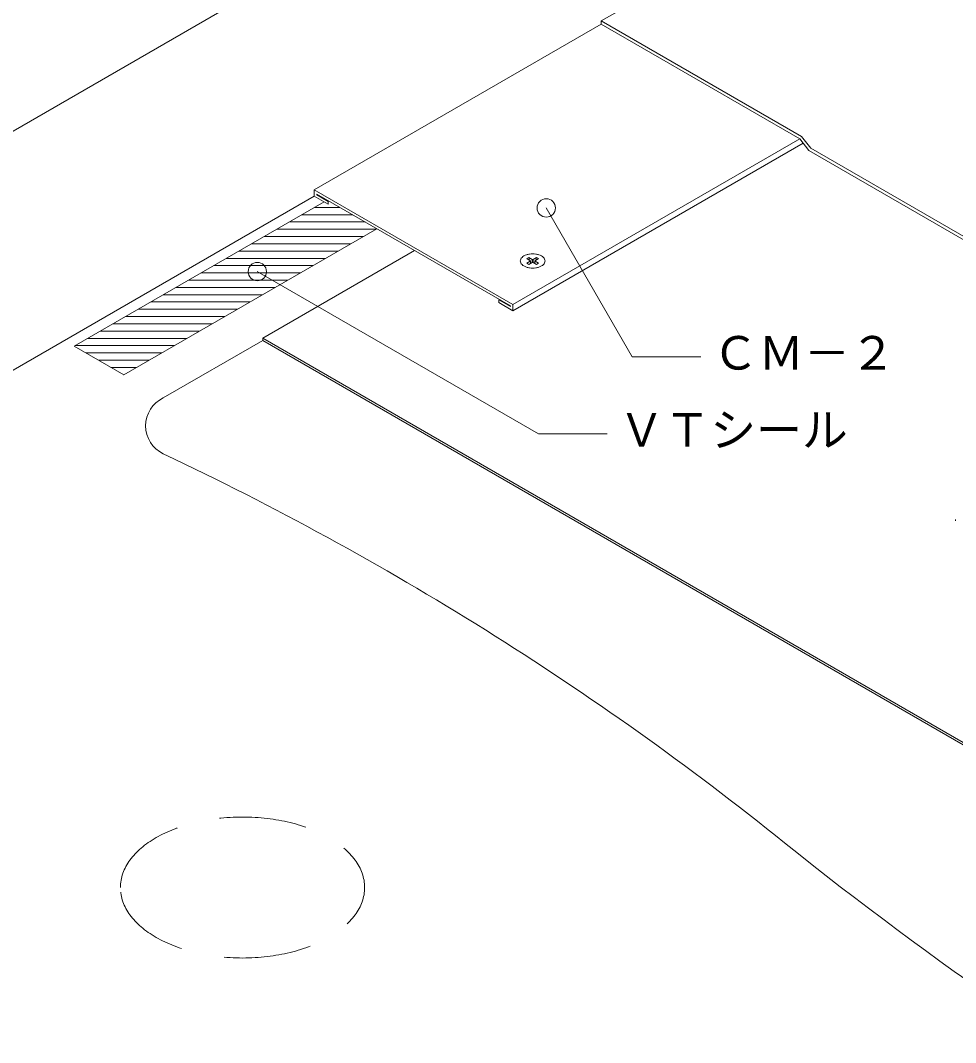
# Model space of a CAD drawing. Units: millimetres, scale not verified. Extents: x -1380 to 1380, y -955 to 955.
# Drawn here: x 89.2 to 497.1, y -198.6 to 247.3 of the extents above; entities that cross this region are included whole.
import ezdxf
from ezdxf.enums import TextEntityAlignment as Align

# ---------------------------------------------------------------- set-up
doc = ezdxf.new("R2010")
doc.units = ezdxf.units.MM
doc.header["$LTSCALE"] = 3
doc.linetypes.add('USER1', pattern=[19.05, 12.7, -6.35])
for name, color, linetype, lineweight in [('0-3_BOUSUI', 1, 'Continuous', 18), ('0-4_MOJI', 7, 'Continuous', 18), ('0-5_HATCH', 9, 'Continuous', 18), ('0-6_KANAMONO', 4, 'Continuous', 18), ('0-7_bousui2', 7, 'USER1', 9), ('0-8_KANAMONO_SCREW', 4, 'Continuous', 18)]:
    doc.layers.add(name, color=color, linetype=linetype, lineweight=lineweight)
doc.styles.add('ＭＳ ゴシック', font='')
doc.styles.get('ＭＳ ゴシック').set_extended_font_data('MS Gothic')

msp = doc.modelspace()

# ---------------------------------------------------------------- linework, layer by layer
at = {"layer": '0-3_BOUSUI'}
for p, q in [((-259.655, -0.432), (1187.357, 835)), ((342.513, 247.158), (706.493, 457.302)), ((342.513, 245.658), (342.513, 247.158)), ((-550.187, -272.442), (217.372, 170.708)), ((112.583, 105.208), (221.702, 168.208)), ((151.493, 82.673), (194.856, 107.708)), ((194.856, 108.708), (1380, -575.535)), ((194.856, 107.708), (1380, -576.535))]:
    msp.add_line(p, q, dxfattribs=at)
for points in [[(342.513, 247.158), (429.976, 196.662), (434.026, 191.623), (1380, -354.535)], [(342.513, 245.658), (429.116, 195.658), (433.166, 190.62), (1380, -356.035)], [(112.583, 105.208), (134.234, 92.708), (244.652, 156.458)], [(194.856, 107.708), (194.856, 108.708), (261.107, 146.958)]]:
    msp.add_lwpolyline(points, dxfattribs=at)
for centre, radius, start, end in [((157.262, 70.463), 13.504, 115.29036, 244.70964), ((-428.695, -1169.68), 1358.102, 51.18897, 64.70964), ((1431.643, 1143.202), 1610.111, 231.18897, 248.81103)]:
    msp.add_arc(centre, radius, start, end, dxfattribs=at)
at = {"layer": '0-4_MOJI'}
for p, q in [((318.56, 165.546), (356.06, 100.594)), ((192.506, 137.787), (315.115, 66.998)), ((386.06, 100.594), (356.06, 100.594)), ((345.115, 66.998), (315.115, 66.998))]:
    msp.add_line(p, q, dxfattribs=at)
for centre in [(318.56, 165.546), (192.506, 137.787)]:
    msp.add_circle(centre, 4, dxfattribs=at)
at = {"layer": '0-5_HATCH'}
for p, q in [((217.488, 165.775), (228.515, 165.775)), ((211.989, 162.6), (234.014, 162.6)), ((200.99, 156.25), (244.291, 156.25)), ((206.489, 159.425), (239.514, 159.425)), ((195.491, 153.075), (238.792, 153.075)), ((189.991, 149.9), (233.293, 149.9)), ((178.993, 143.55), (222.294, 143.55)), ((184.492, 146.725), (227.794, 146.725)), ((173.494, 140.375), (216.795, 140.375)), ((162.495, 134.025), (205.796, 134.025)), ((167.994, 137.2), (211.296, 137.2)), ((156.996, 130.85), (200.297, 130.85)), ((151.497, 127.675), (194.798, 127.675)), ((140.498, 121.325), (183.799, 121.325)), ((145.997, 124.5), (189.299, 124.5)), ((134.999, 118.15), (178.3, 118.15)), ((124, 111.8), (167.302, 111.8)), ((129.5, 114.975), (172.801, 114.975)), ((118.501, 108.625), (161.802, 108.625)), ((113.002, 105.45), (156.303, 105.45)), ((117.664, 102.275), (150.804, 102.275)), ((123.163, 99.1), (145.305, 99.1)), ((128.663, 95.925), (139.805, 95.925)), ((134.162, 92.75), (134.306, 92.75))]:
    msp.add_line(p, q, dxfattribs=at)
at = {"layer": '0-6_KANAMONO'}
for p, q in [((217.372, 173.408), (342.513, 245.658)), ((303.975, 123.408), (429.116, 195.658)), ((303.975, 120.708), (430.598, 193.814)), ((497.119, 29.63), (497.119, 28.95))]:
    msp.add_line(p, q, dxfattribs=at)
msp.add_lwpolyline([(302.936, 122.808), (218.412, 171.608), (218.412, 171.308), (223.435, 168.408), (223.435, 167.208), (217.372, 170.708), (217.372, 173.408), (303.975, 123.408), (303.975, 120.708), (297.913, 124.208), (297.913, 125.408), (302.936, 122.508)], close=True, dxfattribs=at)
for centre, radius, start, end in [((309.147, 142.398), 1.901, 155.22559, 179.68897), ((309.829, 142.063), 2.66, 133.86419, 154.82155), ((310.865, 141.003), 4.143, 119.51297, 134.04524), ((311.844, 139.299), 6.108, 108.4431, 119.62249), ((312.437, 137.542), 7.962, 98.40443, 108.49452), ((312.643, 136.186), 9.333, 90.04574, 98.43673), ((312.649, 136.474), 9.045, 81.42951, 90.08802), ((312.827, 137.514), 7.99, 71.52355, 81.5775), ((313.421, 139.287), 6.121, 60.38937, 71.54503), ((314.435, 141.044), 4.093, 45.86539, 60.5764), ((315.449, 142.068), 2.651, 25.14004, 46.17422), ((316.13, 142.399), 1.895, 0.26843, 24.81701), ((309.141, 142.417), 1.895, 180.26843, 204.81701), ((309.821, 142.748), 2.651, 205.14004, 226.17422), ((310.835, 143.773), 4.093, 225.86539, 240.5764), ((311.849, 145.53), 6.121, 240.38937, 251.54503), ((312.444, 147.302), 7.99, 251.52355, 261.5775), ((312.621, 148.342), 9.045, 261.42951, 270.08802), ((312.628, 148.63), 9.333, 270.04574, 278.43673), ((312.833, 147.274), 7.962, 278.40443, 288.49452), ((313.427, 145.518), 6.108, 288.4431, 299.62249), ((314.405, 143.813), 4.143, 299.51297, 314.04524), ((315.441, 142.754), 2.66, 313.86419, 334.82155), ((316.123, 142.419), 1.901, 335.22559, 359.68897)]:
    msp.add_arc(centre, radius, start, end, dxfattribs=at)
at = {"layer": '0-7_bousui2'}
msp.add_ellipse((186.045, -130.972), major_axis=(-53.276, 0), ratio=0.57735, dxfattribs=at)
at = {"layer": '0-8_KANAMONO_SCREW'}
for p, q in [((310.903, 143.908), (310.037, 143.408)), ((310.037, 143.408), (311.553, 142.533)), ((312.419, 143.033), (310.903, 143.908)), ((310.903, 143.908), (311.25, 142.708)), ((312.419, 143.033), (312.419, 141.783)), ((312.852, 143.033), (314.367, 143.908)), ((312.852, 143.033), (312.852, 141.783)), ((315.233, 143.408), (313.718, 142.533)), ((314.367, 143.908), (314.021, 142.708)), ((314.367, 143.908), (315.233, 143.408)), ((310.037, 141.408), (311.553, 142.283)), ((310.903, 140.908), (310.037, 141.408)), ((312.419, 141.783), (310.903, 140.908)), ((311.642, 142.408), (311.642, 141.335)), ((312.852, 141.783), (314.367, 140.908)), ((313.628, 142.408), (313.628, 141.335)), ((315.233, 141.408), (313.718, 142.283)), ((314.367, 140.908), (315.233, 141.408))]:
    msp.add_line(p, q, dxfattribs=at)
for centre, radius, start, end in [((312.59, 143.336), 0.348, 240.38937, 251.54503), ((312.624, 143.436), 0.454, 251.52355, 261.5775), ((312.634, 143.495), 0.514, 261.42951, 270.08802), ((312.635, 143.512), 0.53, 270.04574, 278.43673), ((312.646, 143.435), 0.452, 278.40443, 288.49452), ((312.68, 143.335), 0.347, 288.4431, 299.62249), ((311.438, 142.331), 0.233, 45.86539, 60.5764), ((311.437, 142.488), 0.235, 299.51297, 314.04524), ((311.496, 142.389), 0.151, 25.14004, 46.17422), ((311.496, 142.428), 0.151, 313.86419, 334.82155), ((311.534, 142.409), 0.108, 335.22559, 359.68897), ((311.535, 142.408), 0.108, 0.26843, 24.81701), ((312.59, 141.482), 0.347, 108.4431, 119.62249), ((312.624, 141.382), 0.452, 98.40443, 108.49452), ((312.636, 141.305), 0.53, 90.04574, 98.43673), ((312.636, 141.321), 0.514, 81.42951, 90.08802), ((312.646, 141.38), 0.454, 71.52355, 81.5775), ((312.68, 141.481), 0.348, 60.38937, 71.54503), ((313.736, 142.408), 0.108, 155.22559, 179.68897), ((313.736, 142.409), 0.108, 180.26843, 204.81701), ((313.775, 142.389), 0.151, 133.86419, 154.82155), ((313.774, 142.428), 0.151, 205.14004, 226.17422), ((313.834, 142.328), 0.235, 119.51297, 134.04524), ((313.832, 142.486), 0.233, 225.86539, 240.5764)]:
    msp.add_arc(centre, radius, start, end, dxfattribs=at)

# ---------------------------------------------------------------- texts
at = {"layer": '0-4_MOJI', "style": 'ＭＳ ゴシック'}
for s, p in [('ＣＭ－２', (391.06, 90.594)), ('ＶＴシール', (350.115, 56.998))]:
    msp.add_text(s, height=14.66, dxfattribs=at).set_placement(p, align=Align.BOTTOM_LEFT)

doc.saveas('drawing.dxf')
